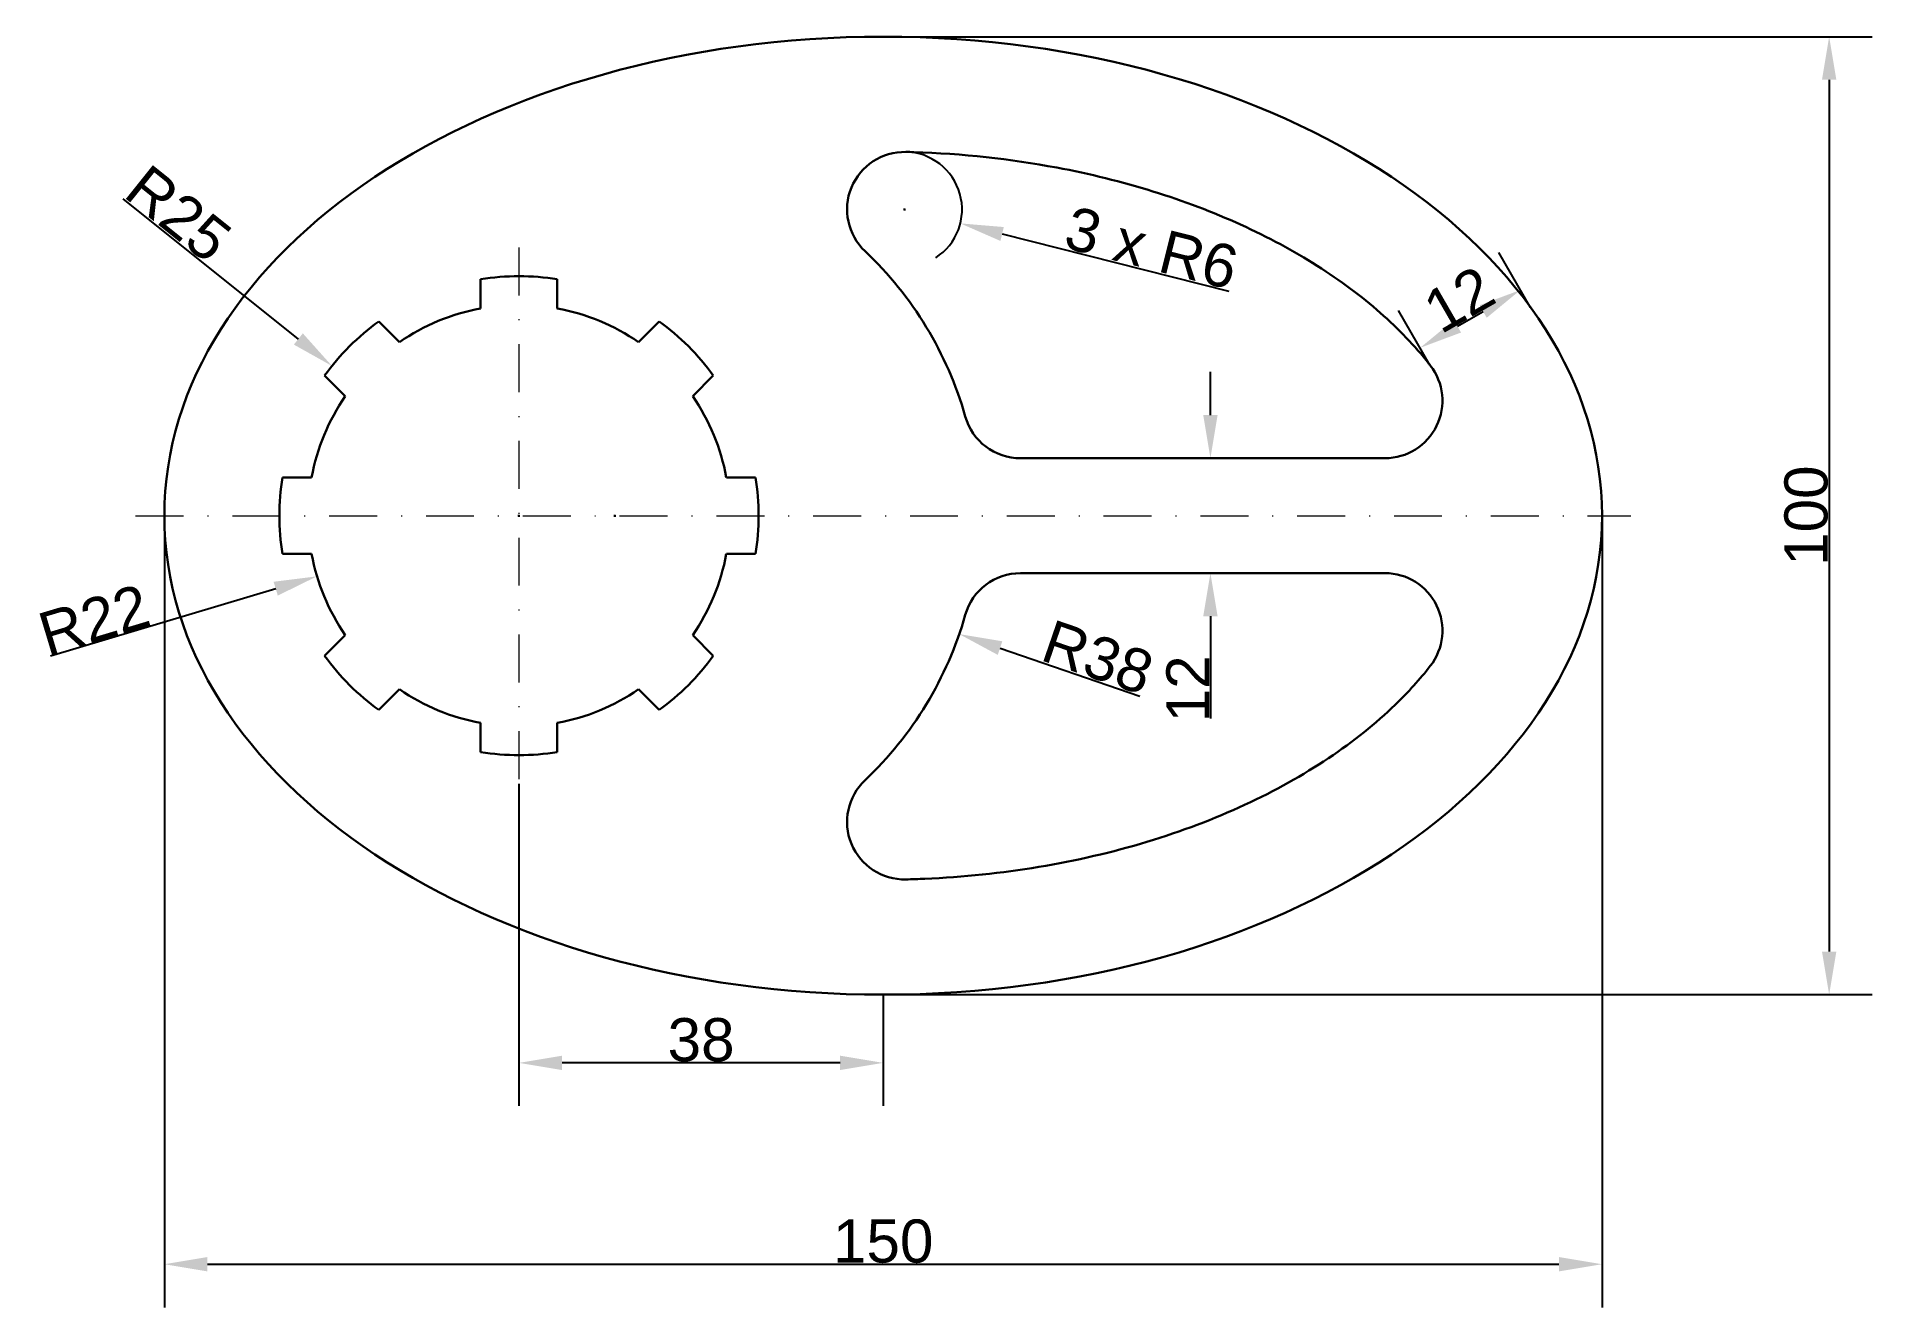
# Model space of a CAD drawing. Header units: inches. Extents: x -88 to 103, y -83 to 50.
import ezdxf

# ---------------------------------------------------------------- set-up
doc = ezdxf.new("R2010")
doc.units = ezdxf.units.IN
doc.header["$LTSCALE"] = 10
doc.header["$MEASUREMENT"] = 0
doc.linetypes.add('DASHDOT', pattern=[1, 0.5, -0.25, 0, -0.25])
doc.layers.add('BLU', color=5, linetype='Continuous', lineweight=30)
doc.layers.add('RED', color=1, linetype='DASHDOT', lineweight=20)
doc.styles.add('Text 4.5', font='arial.ttf')
doc.dimstyles.new('Cote 4.5', dxfattribs={"dimtxt": 4.5, "dimasz": 4.5, "dimexe": 4.5, "dimexo": 0, "dimgap": 0.09, "dimtad": 1, "dimdec": 0, "dimzin": 0, "dimdsep": 46, "dimtxsty": 'Text 4.5', "dimcen": 0.09, "dimadec": 0, "dimazin": 0, "dimtfac": 1, "dimtdec": 0, "dimtofl": 0, "dimtmove": 0, "dimatfit": 0, "dimfxl": 1, "dimtolj": 1, "dimtzin": 0, "dimarcsym": 1})

# ---------------------------------------------------------------- blocks, each defined once
blk = doc.blocks.new('*U2')
at = {"layer": 'BLU'}
for p, q in [((-1.52, 4), (1.52, 4)), ((-1.52, -4), (1.52, -4))]:
    blk.add_line(p, q, dxfattribs=at)
blk = doc.blocks.new('*U3')
at = {"layer": 'BLU', "color": 0, "linetype": 'ByBlock', "lineweight": -2, "transparency": 16777216}
for p, rotation in [((-38, 23.16), 270), ((-54.37, 16.37), 314.9999999999999), ((-21.63, 16.37), 225), ((-14.84, 0), 180), ((-54.37, -16.37), 45.00000000000001), ((-21.63, -16.37), 135), ((-38, -23.16), 90.00000000000001)]:
    blk.add_blockref('*U2', p, dxfattribs=dict(at, rotation=rotation))
blk.add_blockref('*U2', (-61.16, 0), dxfattribs=at)
blk = doc.blocks.new('*D4')
at = {"color": 0, "lineweight": -2, "transparency": 16777216}
for p, q in [((67.54, 21.73), (64.24, 27.46)), ((57.08, 15.69), (53.77, 21.42)), ((59.92, 19.77), (62.59, 21.31))]:
    blk.add_line(p, q, dxfattribs=at)
at = {"color": 0, "transparency": 16777216}
for points in [[(62.22, 21.96), (62.97, 20.66), (66.49, 23.56)], [(59.54, 20.42), (60.29, 19.12), (56.02, 17.52)]]:
    blk.add_solid(points, dxfattribs=at)
at = {"layer": 'Defpoints', "color": 0, "transparency": 16777216}
for p in [(66.49, 23.56), (67.54, 21.73), (57.08, 15.69)]:
    blk.add_point(p, dxfattribs=at)
at = {"color": 0, "transparency": 16777216, "insert": (60.08, 22.58), "char_height": 4.5, "attachment_point": 5, "rotation": 30, "style": 'Text 4.5'}
blk.add_mtext('\\A1;12', dxfattribs=at)
blk = doc.blocks.new('*D5')
at = {"color": 0, "lineweight": -2, "transparency": 16777216}
for p, q in [((0, 50), (103.2, 50)), ((98.7, 45.5), (98.7, -45.5)), ((0, -50), (103.2, -50))]:
    blk.add_line(p, q, dxfattribs=at)
at = {"color": 0, "transparency": 16777216}
for points in [[(97.95, 45.5), (99.45, 45.5), (98.7, 50)], [(97.95, -45.5), (99.45, -45.5), (98.7, -50)]]:
    blk.add_solid(points, dxfattribs=at)
at = {"layer": 'Defpoints', "color": 0, "transparency": 16777216}
for p in [(0, 50), (0, -50), (98.7, -50)]:
    blk.add_point(p, dxfattribs=at)
at = {"color": 0, "transparency": 16777216, "insert": (96.31, 0), "char_height": 4.5, "attachment_point": 5, "rotation": 90, "style": 'Text 4.5'}
blk.add_mtext('\\A1;100', dxfattribs=at)
blk = doc.blocks.new('*D6')
at = {"color": 0, "lineweight": -2, "transparency": 16777216}
for p, q in [((-75, 0), (-75, -82.64)), ((75, 0), (75, -82.64)), ((-70.5, -78.14), (70.5, -78.14))]:
    blk.add_line(p, q, dxfattribs=at)
at = {"color": 0, "transparency": 16777216}
for points in [[(-70.5, -77.39), (-70.5, -78.89), (-75, -78.14)], [(70.5, -77.39), (70.5, -78.89), (75, -78.14)]]:
    blk.add_solid(points, dxfattribs=at)
at = {"layer": 'Defpoints', "color": 0, "transparency": 16777216}
for p in [(-75, 0), (75, 0), (75, -78.14)]:
    blk.add_point(p, dxfattribs=at)
at = {"color": 0, "transparency": 16777216, "insert": (0, -75.75), "char_height": 4.5, "attachment_point": 5, "style": 'Text 4.5'}
blk.add_mtext('\\A1;150', dxfattribs=at)
blk = doc.blocks.new('*D7')
at = {"color": 0, "lineweight": -2, "transparency": 16777216}
for p, q in [((-38, -28), (-38, -61.62)), ((0, -50), (0, -61.62)), ((-4.5, -57.12), (-33.5, -57.12))]:
    blk.add_line(p, q, dxfattribs=at)
at = {"color": 0, "transparency": 16777216}
for points in [[(-33.5, -56.37), (-33.5, -57.87), (-38, -57.12)], [(-4.5, -56.37), (-4.5, -57.87), (0, -57.12)]]:
    blk.add_solid(points, dxfattribs=at)
at = {"layer": 'Defpoints', "color": 0, "transparency": 16777216}
for p in [(-38, -28), (0, -50), (-38, -57.12)]:
    blk.add_point(p, dxfattribs=at)
at = {"color": 0, "transparency": 16777216, "insert": (-19, -54.73), "char_height": 4.5, "attachment_point": 5, "style": 'Text 4.5'}
blk.add_mtext('\\A1;38', dxfattribs=at)
blk = doc.blocks.new('*D8')
at = {"color": 0, "lineweight": -2, "transparency": 16777216}
for p, q in [((2.14, 31.97), (2.32, 31.97)), ((2.23, 31.88), (2.23, 32.06)), ((12.41, 29.41), (36.05, 23.45))]:
    blk.add_line(p, q, dxfattribs=at)
blk.add_arc((2.23, 31.97), 6, 302.8772, 88.6519, dxfattribs=at)
at = {"color": 0, "transparency": 16777216}
blk.add_solid([(12.59, 30.13), (12.23, 28.68), (8.05, 30.51)], dxfattribs=at)
at = {"layer": 'Defpoints', "color": 0, "transparency": 16777216}
for p in [(2.23, 31.97), (8.05, 30.51)]:
    blk.add_point(p, dxfattribs=at)
at = {"color": 0, "transparency": 16777216, "insert": (28, 27.94), "char_height": 4.5, "attachment_point": 5, "rotation": 345.849, "style": 'Text 4.5'}
blk.add_mtext('\\A1;3 x R6', dxfattribs=at)
blk = doc.blocks.new('*D9')
at = {"color": 0, "lineweight": -2, "transparency": 16777216}
for p, q in [((-28.09, 0), (-27.91, 0)), ((-28, -0.09), (-28, 0.09)), ((12.19, -13.82), (26.79, -18.84))]:
    blk.add_line(p, q, dxfattribs=at)
at = {"color": 0, "transparency": 16777216}
blk.add_solid([(12.43, -13.11), (11.95, -14.53), (7.93, -12.36)], dxfattribs=at)
at = {"layer": 'Defpoints', "color": 0, "transparency": 16777216}
for p in [(-28, 0), (7.93, -12.36)]:
    blk.add_point(p, dxfattribs=at)
at = {"color": 0, "transparency": 16777216, "insert": (22.4, -14.8), "char_height": 4.5, "attachment_point": 5, "rotation": 341.0219, "style": 'Text 4.5'}
blk.add_mtext('\\A1;R38', dxfattribs=at)
blk = doc.blocks.new('*D10')
at = {"color": 0, "lineweight": -2, "transparency": 16777216}
for p, q in [((-61.02, 18.44), (-79.3, 33.09)), ((-38, -0.09), (-38, 0.09)), ((-38.09, 0), (-37.91, 0))]:
    blk.add_line(p, q, dxfattribs=at)
at = {"color": 0, "transparency": 16777216}
blk.add_solid([(-60.55, 19.03), (-61.49, 17.86), (-57.51, 15.63)], dxfattribs=at)
at = {"layer": 'Defpoints', "color": 0, "transparency": 16777216}
for p in [(-57.51, 15.63), (-38, 0)]:
    blk.add_point(p, dxfattribs=at)
at = {"color": 0, "transparency": 16777216, "insert": (-73.53, 31.52), "char_height": 4.5, "attachment_point": 5, "rotation": 321.3019, "style": 'Text 4.5'}
blk.add_mtext('\\A1;R25', dxfattribs=at)
blk = doc.blocks.new('*D11')
at = {"color": 0, "lineweight": -2, "transparency": 16777216}
for p, q in [((-38.09, 0), (-37.91, 0)), ((-38, -0.09), (-38, 0.09)), ((-63.38, -7.62), (-86.87, -14.68))]:
    blk.add_line(p, q, dxfattribs=at)
at = {"color": 0, "transparency": 16777216}
blk.add_solid([(-63.6, -6.9), (-63.16, -8.34), (-59.07, -6.33)], dxfattribs=at)
at = {"layer": 'Defpoints', "color": 0, "transparency": 16777216}
for p in [(-38, 0), (-59.07, -6.33)]:
    blk.add_point(p, dxfattribs=at)
at = {"color": 0, "transparency": 16777216, "insert": (-82.34, -10.86), "char_height": 4.5, "attachment_point": 5, "rotation": 16.7185, "style": 'Text 4.5'}
blk.add_mtext('\\A1;R22', dxfattribs=at)
blk = doc.blocks.new('*D12')
at = {"color": 0, "lineweight": -2, "transparency": 16777216}
for p, q in [((34.14, 10.5), (34.14, 15)), ((33.34, 6), (38.64, 6)), ((33.34, -6), (38.64, -6)), ((34.14, -10.5), (34.14, -21.16))]:
    blk.add_line(p, q, dxfattribs=at)
at = {"color": 0, "transparency": 16777216}
for points in [[(33.39, 10.5), (34.89, 10.5), (34.14, 6)], [(33.39, -10.5), (34.89, -10.5), (34.14, -6)]]:
    blk.add_solid(points, dxfattribs=at)
at = {"layer": 'Defpoints', "color": 0, "transparency": 16777216}
for p in [(33.34, 6), (34.14, 6), (33.34, -6)]:
    blk.add_point(p, dxfattribs=at)
at = {"color": 0, "transparency": 16777216, "insert": (31.79, -18.08), "char_height": 4.5, "attachment_point": 5, "rotation": 90, "style": 'Text 4.5'}
blk.add_mtext('\\A1;12', dxfattribs=at)

msp = doc.modelspace()

# ---------------------------------------------------------------- linework, layer by layer
at = {"layer": 'BLU'}
for p, q in [((14.33, 6), (52.35, 6)), ((14.33, -6), (52.35, -6))]:
    msp.add_line(p, q, dxfattribs=at)
for centre, radius, start, end in [((2.23, 31.97), 6, 88.6519, 226.6084), ((-28, 0), 38, 15.8266, 46.6084), ((-38, 0), 25, 80.7931, 99.2069), ((-38, 0), 22, 100.4757, 124.5243), ((-38, 0), 22, 55.4757, 79.5243), ((-38, 0), 25, 125.7931, 144.2069), ((-38, 0), 25, 35.7931, 54.2069), ((52.35, 12), 6, 270, 37.9606), ((-38, 0), 22, 145.4757, 169.5243), ((-38, 0), 22, 10.4757, 34.5243), ((14.33, 12), 6, 195.8266, 270), ((-38, 0), 25, 170.7931, 189.2069), ((-38, 0), 25, 350.7931, 9.2069), ((-38, 0), 22, 190.4757, 214.5243), ((-38, 0), 22, 325.4757, 349.5243), ((14.33, -12), 6, 90, 164.1734), ((52.35, -12), 6, 322.0321, 90), ((-28, 0), 38, 313.3917, 344.1734), ((-38, 0), 25, 215.7931, 234.2069), ((-38, 0), 25, 305.7931, 324.2069), ((-38, 0), 22, 235.4757, 259.5243), ((-38, 0), 22, 280.4757, 304.5243), ((-38, 0), 25, 260.7931, 279.2069), ((2.23, -31.97), 6, 133.3917, 271.3481)]:
    msp.add_arc(centre, radius, start, end, dxfattribs=at)
msp.add_ellipse((0, 0), major_axis=(75, 0), ratio=0.666667, dxfattribs=at)
for points, knots in [([(57.08, 15.69), (57.02, 15.76), (56.96, 15.84), (55.49, 17.7), (53.8, 19.47), (49.91, 22.89), (47.71, 24.54), (42.83, 27.64), (40.16, 29.08), (34.42, 31.69), (31.35, 32.86), (24.92, 34.85), (21.56, 35.69), (13.27, 37.24), (8.24, 37.79), (2.91, 37.96), (2.64, 37.97), (2.37, 37.97)], [0.479624, 0.479624, 0.479624, 0.479624, 0.486175, 0.486175, 0.648234, 0.648234, 0.810292, 0.810292, 0.972351, 0.972351, 1.134409, 1.134409, 1.296467, 1.296467, 1.523201, 1.523201, 1.535439, 1.535439, 1.535439, 1.535439]), ([(2.37, -37.97), (3.03, -37.96), (3.68, -37.93), (8.36, -37.73), (12.36, -37.31), (20.13, -36.02), (23.91, -35.14), (31.12, -32.96), (34.54, -31.66), (40.89, -28.72), (43.82, -27.08), (49.08, -23.56), (51.41, -21.68), (54.79, -18.41), (56.01, -17.06), (57.08, -15.69)], [4.747746, 4.747746, 4.747746, 4.747746, 4.777236, 4.777236, 4.957783, 4.957783, 5.138329, 5.138329, 5.318875, 5.318875, 5.499422, 5.499422, 5.679968, 5.679968, 5.803549, 5.803549, 5.803549, 5.803549])]:
    msp.add_open_spline(points, degree=3, knots=knots, dxfattribs=at)
at = {"layer": 'RED'}
for p, q in [((-38, 28), (-38, -28)), ((-78, 0), (78, 0))]:
    msp.add_line(p, q, dxfattribs=at)

# ---------------------------------------------------------------- block references
at = {"layer": 'BLU'}
msp.add_blockref('*U3', (0, 0), dxfattribs=at)

# ---------------------------------------------------------------- dimensions: what is measured, and where the dimension line sits
dim = msp.add_linear_dim(base=(98.7, -50), p1=(0, 50), p2=(0, -50), angle=90, dimstyle='Cote 4.5')
dim.commit()
dim.dimension.update_dxf_attribs({"geometry": '*D5', "text_midpoint": (96.31, 0)})
dim = msp.add_radius_dim(center=(2.23, 31.97), mpoint=(8.05, 30.51), text='3 x <>', dimstyle='Cote 4.5')
dim.commit()
dim.dimension.update_dxf_attribs({"geometry": '*D8', "text_midpoint": (27.42, 25.62), "dimtype": 164})
for center, mpoint, picture, middle in [((-38, 0), (-57.51, 15.63), '*D10', (-75.02, 29.66)), ((-38, 0), (-59.07, -6.33), '*D11', (-81.66, -13.11)), ((-28, 0), (7.93, -12.36), '*D9', (21.62, -17.06))]:
    dim = msp.add_radius_dim(center=center, mpoint=mpoint, dimstyle='Cote 4.5')
    dim.commit()
    dim.dimension.update_dxf_attribs({"geometry": picture, "text_midpoint": middle, "dimtype": 164})
dim = msp.add_aligned_dim(p1=(57.08, 15.69), p2=(67.54, 21.73), distance=2.11, dimstyle='Cote 4.5')
dim.commit()
dim.dimension.update_dxf_attribs({"geometry": '*D4', "text_midpoint": (60.08, 22.58)})
dim = msp.add_linear_dim(base=(34.14, 6), p1=(33.34, -6), p2=(33.34, 6), angle=90, dimstyle='Cote 4.5')
dim.commit()
dim.dimension.update_dxf_attribs({"geometry": '*D12', "text_midpoint": (34.14, -18.08), "dimtype": 160})
for base, p1, p2, picture, middle in [((75, -78.14), (-75, 0), (75, 0), '*D6', (0, -75.75)), ((-38, -57.12), (0, -50), (-38, -28), '*D7', (-19, -54.73))]:
    dim = msp.add_linear_dim(base=base, p1=p1, p2=p2, dimstyle='Cote 4.5')
    dim.commit()
    dim.dimension.update_dxf_attribs({"geometry": picture, "text_midpoint": middle})

doc.saveas('drawing.dxf')
